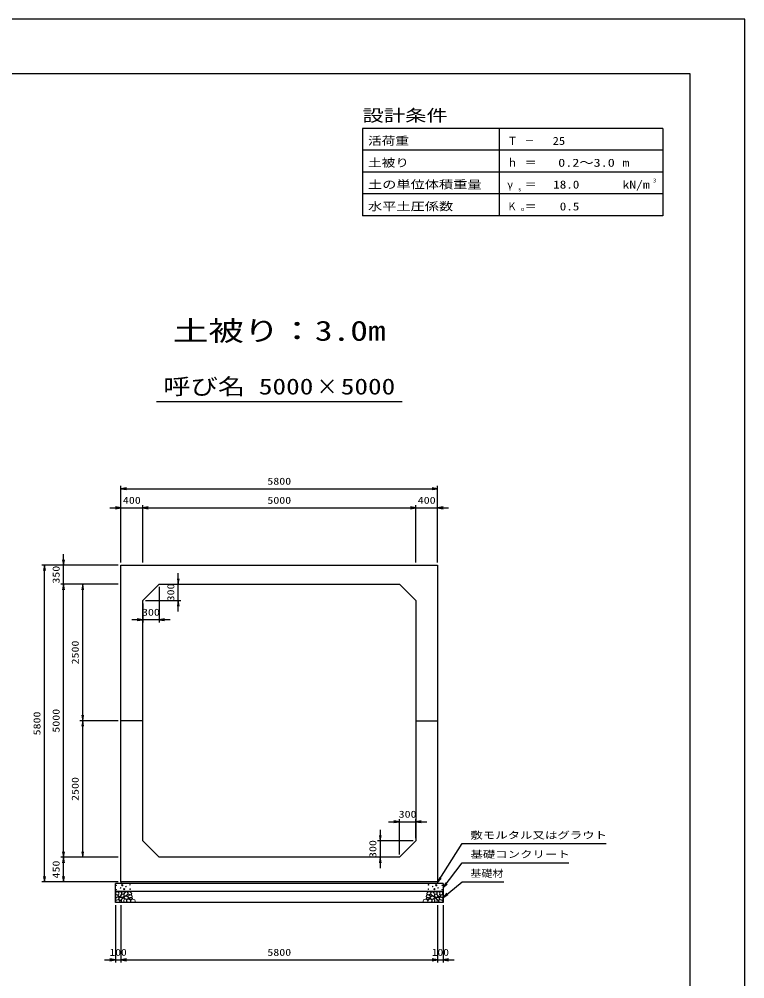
# Model space of a CAD drawing. Units: millimetres at full size. Extents: x 0 to 42050, y 0 to 29700.
# Drawn here: x 28762 to 42050, y 12123 to 29700 of the extents above; entities that cross this region are included whole.
import ezdxf
from ezdxf.enums import TextEntityAlignment as Align

# ---------------------------------------------------------------- set-up
doc = ezdxf.new("R2010")
doc.units = ezdxf.units.MM
for name, color, linetype, lineweight in [('D-DCR-HCHn', 4, 'Continuous', 9), ('D-STR-DIM', 7, 'Continuous', 25), ('D-STR-STRn', 1, 'Continuous', 25), ('D-STR-TXT', 7, 'Continuous', 25), ('D-TTL', 2, 'Continuous', 25), ('D-TTL-FRAM', 2, 'Continuous', 25), ('D-TTL-LINE', 7, 'Continuous', 25), ('D-TTL-TXT', 7, 'Continuous', 25)]:
    doc.layers.add(name, color=color, linetype=linetype, lineweight=lineweight)
doc.styles.add('ＭＳ ゴシック', font='')
doc.styles.get('ＭＳ ゴシック').set_extended_font_data('MS Gothic')

# ---------------------------------------------------------------- blocks, each defined once
blk = doc.blocks.new('open_arrow')
at = {"color": 0, "linetype": 'Continuous', "lineweight": -2}
blk.add_lwpolyline([(7.5, 1.25), (0, 0), (7.5, -1.25)], dxfattribs=at)

msp = doc.modelspace()

# ---------------------------------------------------------------- linework, layer by layer
at = {"layer": 'D-DCR-HCHn'}
for points in [[(30576.198, 13711.594), (30555.395, 13716.217), (30536.904, 13706.971), (30534.592, 13686.168), (30539.215, 13669.988), (30562.33, 13663.053), (30578.51, 13663.053), (30585.444, 13674.611), (30585.444, 13700.037)], [(30594.69, 13713.906), (30587.756, 13693.102), (30590.067, 13669.988), (30573.887, 13644.562), (30594.69, 13633.005), (30617.805, 13644.562), (30631.673, 13663.053), (30636.296, 13693.102), (30631.673, 13709.283), (30617.805, 13716.217)], [(30698.447, 13636.214), (30685.689, 13640.569), (30684.425, 13668.678), (30697.512, 13697.359), (30714.448, 13713.536), (30746.403, 13707.032), (30749.133, 13671.913), (30738.816, 13659.876), (30710.739, 13644.301)], [(30757.012, 13679.601), (30750.964, 13685.086), (30749.897, 13690.792), (30753.414, 13703.305), (30763.71, 13717.61), (30786.004, 13716.105), (30807.571, 13705.811), (30822.195, 13685.597), (30820.021, 13672.456), (30813.02, 13665.716), (30801.769, 13663.215), (30785.511, 13667.483), (30764.289, 13674.481)], [(36292.988, 13679.601), (36299.036, 13685.086), (36300.103, 13690.792), (36296.586, 13703.305), (36286.29, 13717.61), (36263.996, 13716.105), (36242.429, 13705.811), (36227.805, 13685.597), (36229.979, 13672.456), (36236.98, 13665.716), (36248.231, 13663.215), (36264.489, 13667.483), (36285.711, 13674.481)], [(36351.553, 13636.214), (36364.311, 13640.569), (36365.575, 13668.678), (36352.488, 13697.359), (36335.552, 13713.536), (36303.597, 13707.032), (36300.867, 13671.913), (36311.184, 13659.876), (36339.261, 13644.301)], [(36455.31, 13713.906), (36462.244, 13693.102), (36459.933, 13669.988), (36476.113, 13644.562), (36455.31, 13633.005), (36432.195, 13644.562), (36418.327, 13663.053), (36413.704, 13693.102), (36418.327, 13709.283), (36432.195, 13716.217)], [(36473.802, 13711.594), (36494.605, 13716.217), (36513.096, 13706.971), (36515.408, 13686.168), (36510.785, 13669.988), (36487.67, 13663.053), (36471.49, 13663.053), (36464.556, 13674.611), (36464.556, 13700.037)], [(30532.281, 13653.808), (30525.346, 13633.005), (30534.592, 13619.136), (30557.707, 13616.824), (30573.488, 13623.599), (30566.952, 13639.939), (30571.575, 13649.185), (30562.33, 13658.431), (30548.461, 13663.053)], [(30576.155, 13577.009), (30593.277, 13602.692), (30591.137, 13609.112), (30567.594, 13615.533), (30546.192, 13613.393), (30531.21, 13600.551), (30529.07, 13585.57), (30531.21, 13570.588), (30548.332, 13566.308)], [(30584.716, 13523.503), (30599.698, 13529.924), (30603.978, 13551.326), (30595.417, 13566.308), (30580.435, 13570.588), (30561.173, 13568.448), (30539.771, 13559.887), (30529.07, 13547.045), (30529.07, 13532.064), (30535.49, 13523.503), (30561.173, 13525.643)], [(30599.313, 13633.005), (30587.756, 13623.759), (30592.379, 13616.824), (30608.559, 13616.824), (30615.493, 13619.136), (30620.116, 13628.382), (30613.182, 13635.316)], [(30636.082, 13577.009), (30646.783, 13602.692), (30638.222, 13613.393), (30612.539, 13613.393), (30601.838, 13609.112), (30591.137, 13594.131), (30591.137, 13581.289), (30601.838, 13564.167), (30614.679, 13562.027)], [(30631.801, 13529.924), (30631.801, 13555.606), (30621.1, 13562.027), (30610.399, 13555.606), (30608.259, 13540.625), (30610.399, 13527.783), (30625.381, 13523.503)], [(30633.985, 13658.431), (30622.427, 13630.693), (30631.673, 13619.136), (30659.411, 13619.136), (30670.968, 13623.759), (30682.525, 13639.939), (30682.525, 13653.808), (30670.968, 13672.299), (30657.099, 13674.611)], [(30672.466, 13525.643), (30678.886, 13544.905), (30676.746, 13566.308), (30691.728, 13589.85), (30672.466, 13600.551), (30651.063, 13589.85), (30638.222, 13572.728), (30633.941, 13544.905), (30638.222, 13529.924), (30651.063, 13523.503)], [(30668.185, 13600.551), (30678.886, 13609.112), (30674.606, 13615.533), (30659.624, 13615.533), (30653.204, 13613.393), (30648.923, 13604.832), (30655.344, 13598.411)], [(30689.588, 13527.783), (30708.85, 13523.503), (30725.972, 13532.064), (30728.112, 13551.326), (30725.968, 13574.878), (30702.429, 13582.327), (30687.447, 13578.603), (30681.027, 13562.027), (30681.027, 13538.484)], [(30738.203, 13579.532), (30702.829, 13586.129), (30687.782, 13598.266), (30683.03, 13617.263), (30697.713, 13631.629), (30726.323, 13639.69), (30747.97, 13626.761), (30761.961, 13609.347), (30758.002, 13591.67)], [(30729.798, 13645.711), (30731.454, 13639.566), (30737.011, 13635.193), (30749.19, 13633.302), (30760.305, 13639.802), (30770.592, 13649.138), (30779.858, 13657.333), (30779.635, 13663.462), (30773.736, 13668.875), (30759.203, 13670.356), (30746.47, 13664.383), (30737.011, 13655.165), (30732.281, 13650.556)], [(30737.352, 13573.637), (30752.306, 13582.556), (30778.44, 13582.292), (30799.93, 13563.525), (30803.643, 13534.899), (30789.853, 13524.245), (30753.098, 13521.871), (30736.731, 13531.633), (30732.172, 13554.06)], [(30818.372, 13611.832), (30823.688, 13616.874), (30830.476, 13625.68), (30832.145, 13633.275), (30828.144, 13647.685), (30814.088, 13658.67), (30793.907, 13657.89), (30766.698, 13643.001), (30757.086, 13630.757), (30760.152, 13616.784), (30769.778, 13610.04), (30778.599, 13609.145), (30792.363, 13609.524), (30805.808, 13611.002)], [(30774.971, 13585.265), (30779.183, 13588.446), (30782.686, 13593.505), (30782.81, 13600.431), (30778.414, 13606.067), (30770.769, 13607.977), (30764.356, 13606.179), (30762.704, 13600.442), (30761.896, 13594.835), (30762.881, 13587.456), (30768.975, 13584.127)], [(30802.597, 13570.331), (30792.895, 13575.079), (30785.89, 13583.822), (30785.719, 13595.084), (30789.942, 13605.627), (30805.189, 13607.625), (30820.054, 13608.018), (30834.481, 13602.512), (30836.849, 13593.273), (30824.54, 13582.195), (30809.555, 13573.15)], [(30834.972, 13522.493), (30819.837, 13524.274), (30809.866, 13529.787), (30805.835, 13542.722), (30805.945, 13554.963), (30815.172, 13571.678), (30833.242, 13582.822), (30860.731, 13578.403), (30882.453, 13570.334), (30887.643, 13546.125), (30883.03, 13528.257), (30861.884, 13522.877)], [(36215.028, 13522.493), (36230.163, 13524.274), (36240.134, 13529.787), (36244.165, 13542.722), (36244.055, 13554.963), (36234.828, 13571.678), (36216.758, 13582.822), (36189.269, 13578.403), (36167.547, 13570.334), (36162.357, 13546.125), (36166.97, 13528.257), (36188.116, 13522.877)], [(36247.403, 13570.331), (36257.105, 13575.079), (36264.11, 13583.822), (36264.281, 13595.084), (36260.058, 13605.627), (36244.811, 13607.625), (36229.946, 13608.018), (36215.519, 13602.512), (36213.151, 13593.273), (36225.46, 13582.195), (36240.445, 13573.15)], [(36231.628, 13611.832), (36226.312, 13616.874), (36219.524, 13625.68), (36217.855, 13633.275), (36221.856, 13647.685), (36235.912, 13658.67), (36256.093, 13657.89), (36283.302, 13643.001), (36292.914, 13630.757), (36289.848, 13616.784), (36280.222, 13610.04), (36271.401, 13609.145), (36257.637, 13609.524), (36244.192, 13611.002)], [(36312.648, 13573.637), (36297.694, 13582.556), (36271.56, 13582.292), (36250.07, 13563.525), (36246.357, 13534.899), (36260.147, 13524.245), (36296.902, 13521.871), (36313.269, 13531.633), (36317.828, 13554.06)], [(36275.029, 13585.265), (36270.817, 13588.446), (36267.314, 13593.505), (36267.19, 13600.431), (36271.586, 13606.067), (36279.231, 13607.977), (36285.644, 13606.179), (36287.296, 13600.442), (36288.104, 13594.835), (36287.119, 13587.456), (36281.025, 13584.127)], [(36320.202, 13645.711), (36318.546, 13639.566), (36312.989, 13635.193), (36300.81, 13633.302), (36289.695, 13639.802), (36279.408, 13649.138), (36270.142, 13657.333), (36270.365, 13663.462), (36276.264, 13668.875), (36290.797, 13670.356), (36303.53, 13664.383), (36312.989, 13655.165), (36317.719, 13650.556)], [(36311.797, 13579.532), (36347.171, 13586.129), (36362.218, 13598.266), (36366.97, 13617.263), (36352.287, 13631.629), (36323.677, 13639.69), (36302.03, 13626.761), (36288.039, 13609.347), (36291.998, 13591.67)], [(36360.412, 13527.783), (36341.15, 13523.503), (36324.028, 13532.064), (36321.888, 13551.326), (36324.032, 13574.878), (36347.571, 13582.327), (36362.553, 13578.603), (36368.973, 13562.027), (36368.973, 13538.484)], [(36377.534, 13525.643), (36371.114, 13544.905), (36373.254, 13566.308), (36358.272, 13589.85), (36377.534, 13600.551), (36398.937, 13589.85), (36411.778, 13572.728), (36416.059, 13544.905), (36411.778, 13529.924), (36398.937, 13523.503)], [(36416.015, 13658.431), (36427.573, 13630.693), (36418.327, 13619.136), (36390.589, 13619.136), (36379.032, 13623.759), (36367.475, 13639.939), (36367.475, 13653.808), (36379.032, 13672.299), (36392.901, 13674.611)], [(36381.815, 13600.551), (36371.114, 13609.112), (36375.394, 13615.533), (36390.376, 13615.533), (36396.796, 13613.393), (36401.077, 13604.832), (36394.656, 13598.411)], [(36413.918, 13577.009), (36403.217, 13602.692), (36411.778, 13613.393), (36437.461, 13613.393), (36448.162, 13609.112), (36458.863, 13594.131), (36458.863, 13581.289), (36448.162, 13564.167), (36435.321, 13562.027)], [(36418.199, 13529.924), (36418.199, 13555.606), (36428.9, 13562.027), (36439.601, 13555.606), (36441.741, 13540.625), (36439.601, 13527.783), (36424.619, 13523.503)], [(36450.687, 13633.005), (36462.244, 13623.759), (36457.621, 13616.824), (36441.441, 13616.824), (36434.507, 13619.136), (36429.884, 13628.382), (36436.818, 13635.316)], [(36465.284, 13523.503), (36450.302, 13529.924), (36446.022, 13551.326), (36454.583, 13566.308), (36469.565, 13570.588), (36488.827, 13568.448), (36510.229, 13559.887), (36520.93, 13547.045), (36520.93, 13532.064), (36514.51, 13523.503), (36488.827, 13525.643)], [(36473.845, 13577.009), (36456.723, 13602.692), (36458.863, 13609.112), (36482.406, 13615.533), (36503.808, 13613.393), (36518.79, 13600.551), (36520.93, 13585.57), (36518.79, 13570.588), (36501.668, 13566.308)], [(36517.719, 13653.808), (36524.654, 13633.005), (36515.408, 13619.136), (36492.293, 13616.824), (36476.512, 13623.599), (36483.048, 13639.939), (36478.425, 13649.185), (36487.67, 13658.431), (36501.539, 13663.053)]]:
    msp.add_lwpolyline(points, close=True, dxfattribs=at)
for points in [[(30668.432, 13718.547), (30651.093, 13716.446), (30639.258, 13708.701), (30639.626, 13689.819), (30645.514, 13676.087), (30660.025, 13676.185), (30680.107, 13679.153), (30689.799, 13693.689), (30699.082, 13703.492), (30701.884, 13714.345), (30689.099, 13718.547), (30668.082, 13718.547)], [(36381.568, 13718.547), (36398.907, 13716.446), (36410.742, 13708.701), (36410.374, 13689.819), (36404.486, 13676.087), (36389.975, 13676.185), (36369.893, 13679.153), (36360.201, 13693.689), (36350.918, 13703.492), (36348.116, 13714.345), (36360.901, 13718.547), (36381.918, 13718.547)]]:
    msp.add_lwpolyline(points, dxfattribs=at)
for centre, radius in [((30541.091, 13836.145), 4.5), ((30542.803, 13755.879), 4.5), ((30618.437, 13788.641), 4.5), ((30650.004, 13836.145), 11.25), ((30684.996, 13764.955), 11.25), ((30716.563, 13812.459), 4.5), ((30792.197, 13845.221), 4.5), ((30793.909, 13764.955), 4.5), ((36256.091, 13764.955), 4.5), ((36257.803, 13845.221), 4.5), ((36333.437, 13812.459), 4.5), ((36365.004, 13764.955), 11.25), ((36399.996, 13836.145), 11.25), ((36431.563, 13788.641), 4.5), ((36507.197, 13755.879), 4.5), ((36508.909, 13836.145), 4.5)]:
    msp.add_circle(centre, radius, dxfattribs=at)
at = {"layer": 'D-STR-DIM'}
for p, q in [((30625, 19750), (30625, 21150)), ((30625, 21100), (36425, 21100)), ((36425, 19750), (36425, 21150)), ((30425, 20750), (31225, 20750)), ((30625, 19750), (30625, 20800)), ((31025, 19750), (31025, 20800)), ((31025, 19750), (31025, 20800)), ((31025, 20750), (36025, 20750)), ((35825, 20750), (36625, 20750)), ((36025, 19750), (36025, 20800)), ((36025, 19750), (36025, 20800)), ((36425, 19750), (36425, 20800)), ((29575, 19150), (29575, 19900)), ((30575, 19700), (29175, 19700)), ((29225, 13900), (29225, 19700)), ((30575, 19700), (29525, 19700)), ((31675, 18850), (31675, 19550)), ((30575, 19350), (29525, 19350)), ((30575, 19350), (29525, 19350)), ((29575, 14350), (29575, 19350)), ((30575, 19350), (29875, 19350)), ((29925, 16850), (29925, 19350)), ((31375, 19350), (31725, 19350)), ((31325, 19300), (31325, 18650)), ((31025, 19000), (31025, 18650)), ((31075, 19050), (31725, 19050)), ((31525, 18700), (30825, 18700)), ((30575, 16850), (29875, 16850)), ((30575, 16850), (29875, 16850)), ((29925, 14350), (29925, 16850)), ((35525, 15000), (36225, 15000)), ((35725, 14400), (35725, 15050)), ((36025, 14700), (36025, 15050)), ((35375, 14850), (35375, 14150)), ((35975, 14650), (35325, 14650)), ((30575, 14350), (29525, 14350)), ((30575, 14350), (29525, 14350)), ((29575, 13900), (29575, 14350)), ((30575, 14350), (29875, 14350)), ((35675, 14350), (35325, 14350)), ((30575, 13900), (29175, 13900)), ((30575, 13900), (29525, 13900)), ((30525, 13470), (30525, 12420)), ((30625, 13470), (30625, 12420)), ((30625, 13470), (30625, 12420)), ((36425, 13470), (36425, 12420)), ((36425, 13470), (36425, 12420)), ((36525, 13470), (36525, 12420)), ((30325, 12470), (30825, 12470)), ((30625, 12470), (36425, 12470)), ((36225, 12470), (36725, 12470))]:
    msp.add_line(p, q, dxfattribs=at)
at = {"layer": 'D-STR-STRn'}
for p, q in [((30625, 19700), (36425, 19700)), ((30625, 13900), (30625, 19700)), ((36425, 19700), (36425, 13900)), ((31025, 19050), (31325, 19350)), ((31325, 19350), (35725, 19350)), ((35725, 19350), (36025, 19050)), ((31025, 14650), (31025, 19050)), ((36025, 19050), (36025, 14650)), ((31025, 16850), (30625, 16850)), ((36025, 16850), (36425, 16850)), ((31325, 14350), (31025, 14650)), ((36025, 14650), (35725, 14350)), ((35725, 14350), (31325, 14350)), ((36425, 13900), (30625, 13900)), ((30625, 13900), (30625, 13870)), ((36425, 13900), (36425, 13870)), ((36525, 13870), (30525, 13870)), ((30525, 13520), (30525, 13870)), ((36525, 13720), (30525, 13720)), ((36525, 13870), (36525, 13520)), ((36525, 13520), (30525, 13520))]:
    msp.add_line(p, q, dxfattribs=at)
at = {"layer": 'D-STR-TXT'}
for points in [[(36425, 13885), (36875, 14600), (36975, 14600), (39508.756, 14600)], [(36525, 13790), (36875, 14250), (36975, 14250), (38826.523, 14250)], [(36525, 13615), (36875, 13900), (36975, 13900), (37639.721, 13900)]]:
    msp.add_lwpolyline(points, dxfattribs=at)
at = {"layer": 'D-TTL'}
for points in [[(0, 0), (42050, 0), (42050, 29700), (0, 29700)], [(1000, 1000), (41050, 1000), (41050, 28700), (1000, 28700)]]:
    msp.add_lwpolyline(points, close=True, dxfattribs=at)
at = {"layer": 'D-TTL-FRAM'}
for p, q in [((40550, 27700), (35050, 27700)), ((35050, 27700), (35050, 26100)), ((40550, 27700), (40550, 26100)), ((40550, 26100), (35050, 26100))]:
    msp.add_line(p, q, dxfattribs=at)
at = {"layer": 'D-TTL-LINE'}
for p, q in [((37550, 27700), (37550, 26100)), ((40550, 27300), (35050, 27300)), ((40550, 26900), (35050, 26900)), ((40550, 26500), (35050, 26500))]:
    msp.add_line(p, q, dxfattribs=at)
at = {"layer": 'D-TTL-TXT'}
msp.add_line((31275, 22700), (35775, 22700), dxfattribs=at)

# ---------------------------------------------------------------- block references
at = {"layer": 'D-STR-DIM', "xscale": 13.3, "yscale": 13.3}
for p in [(30625, 21100), (31025, 20750), (31025, 20750), (36425, 20750), (31325, 18700), (36025, 15000), (30625, 12470), (30625, 12470), (36525, 12470)]:
    msp.add_blockref('open_arrow', p, dxfattribs=at)
for p, rotation in [((36425, 21100), 180), ((30625, 20750), 180), ((36025, 20750), 180), ((36025, 20750), 180), ((29225, 19700), 270), ((29575, 19700), 90), ((29575, 19350), 270), ((29575, 19350), 270), ((29925, 19350), 270), ((31675, 19350), 90), ((31675, 19050), 270), ((31025, 18700), 180), ((29925, 16850), 90), ((29925, 16850), 270), ((35725, 15000), 180), ((35375, 14650), 90), ((29575, 14350), 90), ((29925, 14350), 90), ((29575, 14350), 270), ((35375, 14350), 270), ((29225, 13900), 90), ((29575, 13900), 90), ((30525, 12470), 180), ((36425, 12470), 180), ((36425, 12470), 180)]:
    msp.add_blockref('open_arrow', p, dxfattribs=dict(at, rotation=rotation))
at = {"layer": 'D-STR-TXT', "xscale": 13.3, "yscale": 13.3}
for p, rotation in [((36425, 13885), 57.8), ((36525, 13790), 52.7), ((36525, 13615), 39.2)]:
    msp.add_blockref('open_arrow', p, dxfattribs=dict(at, rotation=rotation))

# ---------------------------------------------------------------- texts
at = {"layer": 'D-STR-DIM', "style": 'ＭＳ ゴシック'}
for s, width, p in [('5800', 1.25, (33525, 21237.5)), ('400', 1.25, (30825, 20887.5)), ('5000', 1.25, (33525, 20887.5)), ('400', 1.25, (36225, 20887.5)), ('300', 1.25, (31175, 18837.5)), ('300', 1.25, (35875, 15137.5)), ('100', 1.2, (30575, 12607.5)), ('5800', 1.25, (33525, 12607.5)), ('100', 1.2, (36475, 12607.5))]:
    msp.add_text(s, height=128.3, dxfattribs=dict(at, width=width)).set_placement(p, align=Align.MIDDLE_CENTER)
at = {"layer": 'D-STR-DIM', "style": 'ＭＳ ゴシック', "width": 1.25}
for s, p in [('350', (29437.5, 19525)), ('300', (31537.5, 19200)), ('2500', (29787.5, 18100)), ('5000', (29437.5, 16850)), ('5800', (29087.5, 16800)), ('2500', (29787.5, 15600)), ('300', (35237.5, 14500)), ('450', (29437.5, 14125))]:
    msp.add_text(s, height=128.3, rotation=90, dxfattribs=at).set_placement(p, align=Align.MIDDLE_CENTER)
at = {"layer": 'D-STR-TXT', "style": 'ＭＳ ゴシック'}
for s, width, p in [('敷モルタル又はグラウト', 1.3, (37025, 14650)), ('基礎コンクリート', 1.3, (37025, 14300)), ('基礎材', 1.15, (37025, 13950))]:
    msp.add_text(s, height=128.3, dxfattribs=dict(at, width=width)).set_placement(p, align=Align.BOTTOM_LEFT)
at = {"layer": 'D-TTL-TXT', "style": 'ＭＳ ゴシック'}
for s, height, width, p in [('設計条件', 219.9, 1.3, (35050, 27760)), ('活荷重', 146.6, 1.25, (35150, 27353.333)), ('Ｔ', 146.6, 0.95, (37700, 27353.333)), ('－', 146.6, 0.85, (38020, 27353.333)), ('土被り', 146.6, 1.25, (35150, 26953.333)), ('ｈ', 146.6, 0.95, (37700, 26953.333)), ('＝', 146.6, 1.1, (38020, 26953.333)), ('m', 146.6, 1.25, (39810, 26953.333)), ('土の単位体積重量', 146.6, 1.3, (35150, 26553.333)), ('kN/m', 146.6, 1.25, (39810, 26553.333)), ('3', 73.31, 1.15, (40370, 26686.667)), ('γ', 146.6, 0.95, (37700, 26553.333)), ('s', 73.31, 1.15, (37900, 26526.667)), ('＝', 146.6, 1.1, (38020, 26553.333)), ('水平土圧係数', 146.6, 1.3, (35150, 26153.333)), ('Ｋ', 146.6, 0.85, (37700, 26153.333)), ('o', 73.31, 1.2, (37950, 26166.667)), ('＝', 146.6, 1.1, (38020, 26153.333))]:
    msp.add_text(s, height=height, dxfattribs=dict(at, width=width)).set_placement(p, align=Align.BOTTOM_LEFT)
for s, width, p in [('25', 1.15, (38760.102, 27353.333)), ('0.2～3.0', 1.3, (39669.746, 26953.333)), ('18.0', 1.2, (39020, 26553.333)), ('0.5', 1.2, (39020, 26153.333))]:
    msp.add_text(s, height=146.6, dxfattribs=dict(at, width=width)).set_placement(p, align=Align.BOTTOM_RIGHT)
for s, height, width, p in [('土被り：3.0m', 366.6, 1.3, (33525, 23700)), ('呼び名', 293.3, 1.25, (32150, 22737.5)), ('5000', 293.3, 1.25, (33650, 22737.5)), ('×', 293.3, 0.95, (34400, 22737.5)), ('5000', 293.3, 1.25, (35150, 22737.5))]:
    msp.add_text(s, height=height, dxfattribs=dict(at, width=width)).set_placement(p, align=Align.BOTTOM_CENTER)

doc.saveas('drawing.dxf')
